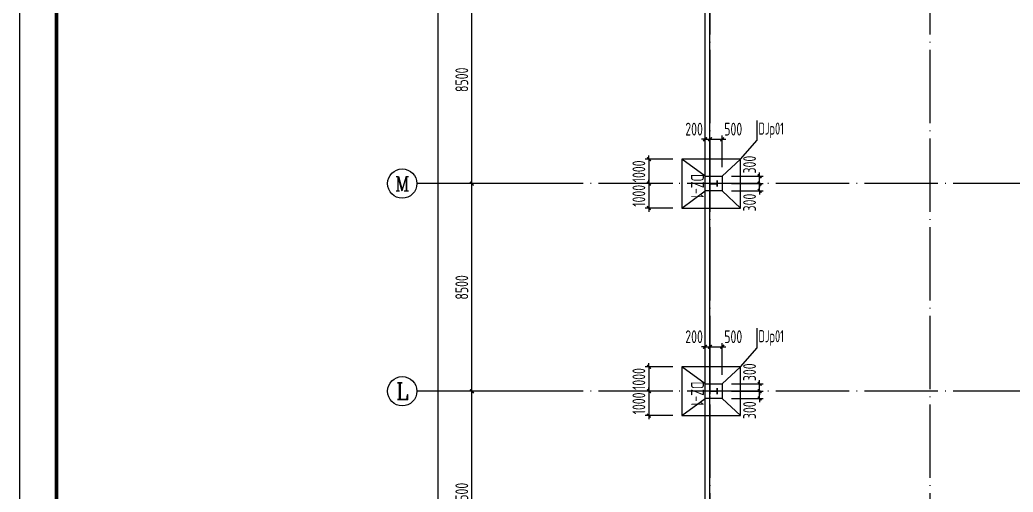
# Model space of a CAD drawing. Extents: x 753177 to 2169292, y -530934 to -273477.
# Drawn here: x 952536 to 993206, y -405508 to -386173 of the extents above; entities that cross this region are included whole.
import ezdxf
from ezdxf.enums import TextEntityAlignment as Align

# ---------------------------------------------------------------- set-up
doc = ezdxf.new("R2010")
doc.units = 0
doc.header["$LTSCALE"] = 1500
doc.header["$MEASUREMENT"] = 0
doc.linetypes.add('DOTE', pattern=[2.42, 2, -0.2, 0.02, -0.2])
doc.layers.get('Defpoints').update_dxf_attribs({"color": 252})
for name, color, linetype in [('00-tk', 151, 'Continuous'), ('AXIS', 3, 'Continuous'), ('AXIS_TEXT', 7, 'Continuous'), ('BASE', 7, 'Continuous'), ('BASE_DIM', 3, 'Continuous'), ('BASE_NUM', 7, 'Continuous'), ('DIM', 3, 'Continuous'), ('M_Prof', 2, 'Continuous'), ('TEXT', 7, 'Continuous'), ('梁__实线', 140, 'Continuous')]:
    doc.layers.add(name, color=color, linetype=linetype)
doc.layers.add('TK', color=252, linetype='Continuous', lineweight=13)
doc.styles.add('_TCH_AXIS', font='COMPLEX', dxfattribs={"bigfont": 'GBCBIG'})
doc.styles.add('COMPLEX', font='COMPLEX')
doc.styles.add('H360', font='Tssdeng.shx', dxfattribs={"width": 0.65, "height": 360, "bigfont": 'tssdchn.shx'})
doc.styles.add('TSSD_Dimension', font='Tssdeng.shx', dxfattribs={"width": 0.7, "bigfont": 'hztxt.shx'})
doc.styles.add('TSSD_Label', font='Tssdeng.shx', dxfattribs={"width": 0.7, "bigfont": 'hztxt.shx'})
doc.dimstyles.new('TSSD_150_150', dxfattribs={"dimtxt": 525, "dimasz": 150, "dimexe": 150, "dimexo": 375, "dimgap": 150, "dimtad": 1, "dimdec": 0, "dimzin": 0, "dimdsep": 46, "dimtxsty": 'TSSD_Dimension', "dimblk": 'ARCHTICK', "dimblk1": 'ARCHTICK', "dimblk2": 'ARCHTICK', "dimcen": 0, "dimdle": 150, "dimclrt": 7, "dimadec": 0, "dimazin": 0, "dimtfac": 1, "dimtdec": 0, "dimtix": 1, "dimtmove": 2, "dimatfit": 3, "dimfxl": 0, "dimtolj": 1, "dimtzin": 0, "dimarcsym": 0})

# ---------------------------------------------------------------- blocks, each defined once
blk = doc.blocks.new('A$C16496DF1')
at = {"layer": '00-tk'}
blk.add_line((176850, 1500), (3750, 1500), dxfattribs=at)
at = {"layer": '00-tk', "linetype": 'Continuous'}
blk.add_line((178350, 0), (0, 0), dxfattribs=at)
at = {"layer": '00-tk', "const_width": 150}
blk.add_lwpolyline([(3750, 124650), (176850, 124650), (176850, 1500), (3750, 1500)], close=True, dxfattribs=at)
blk = doc.blocks.new('_ArchTick')
at = {"color": 0, "linetype": 'ByBlock', "const_width": 0.4}
blk.add_lwpolyline([(-0.5, -0.5), (0.5, 0.5)], dxfattribs=at)
blk = doc.blocks.new('*D61')
at = {"layer": 'AXIS', "color": 0, "lineweight": -2, "transparency": 16777216}
for p, q in [((587000, 143370), (583475, 143370)), ((583625, 134720), (583625, 143520)), ((587000, 134870), (583475, 134870))]:
    blk.add_line(p, q, dxfattribs=at)
at = {"layer": 'Defpoints', "color": 0, "transparency": 16777216}
for p in [(583625, 143370), (587375, 143370), (587375, 134870)]:
    blk.add_point(p, dxfattribs=at)
at = {"layer": 'AXIS', "color": 0, "lineweight": -2, "transparency": 16777216, "xscale": 150, "yscale": 150, "zscale": 150}
for p, rotation in [((583625, 143370), 90), ((583625, 134870), 270)]:
    blk.add_blockref('_ArchTick', p, dxfattribs=dict(at, rotation=rotation))
at = {"layer": 'AXIS', "color": 7, "transparency": 16777216, "insert": (583213, 139120), "char_height": 525, "attachment_point": 5, "rotation": 90, "style": 'TSSD_Dimension'}
blk.add_mtext('\\A1;8500', dxfattribs=at)
blk = doc.blocks.new('*D62')
at = {"layer": 'AXIS', "color": 0, "lineweight": -2, "transparency": 16777216}
for p, q in [((587000, 151870), (583475, 151870)), ((583625, 143220), (583625, 152020)), ((587000, 143370), (583475, 143370))]:
    blk.add_line(p, q, dxfattribs=at)
at = {"layer": 'Defpoints', "color": 0, "transparency": 16777216}
for p in [(583625, 151870), (587375, 151870), (587375, 143370)]:
    blk.add_point(p, dxfattribs=at)
at = {"layer": 'AXIS', "color": 0, "lineweight": -2, "transparency": 16777216, "xscale": 150, "yscale": 150, "zscale": 150}
for p, rotation in [((583625, 151870), 90), ((583625, 143370), 270)]:
    blk.add_blockref('_ArchTick', p, dxfattribs=dict(at, rotation=rotation))
at = {"layer": 'AXIS', "color": 7, "transparency": 16777216, "insert": (583213, 147620), "char_height": 525, "attachment_point": 5, "rotation": 90, "style": 'TSSD_Dimension'}
blk.add_mtext('\\A1;8500', dxfattribs=at)
blk = doc.blocks.new('*D63')
at = {"layer": 'AXIS', "color": 0, "lineweight": -2, "transparency": 16777216}
for p, q in [((587000, 160370), (583475, 160370)), ((583625, 151720), (583625, 160520)), ((587000, 151870), (583475, 151870))]:
    blk.add_line(p, q, dxfattribs=at)
at = {"layer": 'Defpoints', "color": 0, "transparency": 16777216}
for p in [(583625, 160370), (587375, 160370), (587375, 151870)]:
    blk.add_point(p, dxfattribs=at)
at = {"layer": 'AXIS', "color": 0, "lineweight": -2, "transparency": 16777216, "xscale": 150, "yscale": 150, "zscale": 150}
for p, rotation in [((583625, 160370), 90), ((583625, 151870), 270)]:
    blk.add_blockref('_ArchTick', p, dxfattribs=dict(at, rotation=rotation))
at = {"layer": 'AXIS', "color": 7, "transparency": 16777216, "insert": (583213, 156120), "char_height": 525, "attachment_point": 5, "rotation": 90, "style": 'TSSD_Dimension'}
blk.add_mtext('\\A1;8500', dxfattribs=at)
blk = doc.blocks.new('_AXISO')
blk.add_circle((0, 0), 0.5)
at = {"layer": 'AXIS_TEXT', "style": 'COMPLEX', "width": 1.041667}
blk.add_attdef('A', text='', height=0.56, dxfattribs=at).set_placement((-0.25, -0.28), (0.25, -0.28), align=Align.FIT)
blk = doc.blocks.new('*D66')
at = {"layer": 'Defpoints', "color": 0, "transparency": 16777216}
for p in [(582250, 168870), (588523, 168870), (588523, 58370)]:
    blk.add_point(p, dxfattribs=at)
at = {"layer": 'DIM', "color": 0, "lineweight": -2, "transparency": 16777216}
for p, q in [((588148, 168870), (582100, 168870)), ((582250, 58220), (582250, 169020)), ((588148, 58370), (582100, 58370))]:
    blk.add_line(p, q, dxfattribs=at)
at = {"layer": 'DIM', "color": 0, "lineweight": -2, "transparency": 16777216, "xscale": 150, "yscale": 150, "zscale": 150}
for p, rotation in [((582250, 168870), 90), ((582250, 58370), 270)]:
    blk.add_blockref('_ArchTick', p, dxfattribs=dict(at, rotation=rotation))
at = {"layer": 'DIM', "color": 7, "transparency": 16777216, "insert": (581838, 113620), "char_height": 525, "attachment_point": 5, "rotation": 90, "style": 'TSSD_Dimension'}
blk.add_mtext('\\A1;110500', dxfattribs=at)
blk = doc.blocks.new('A$C01EB0BB3')
at = {"layer": 'M_Prof'}
for points in [[(300, 93375), (300, 93625), (288, 93625), (288, 93504), (12, 93504), (12, 93625), (0, 93625), (0, 93375), (12, 93375), (12, 93496), (288, 93496), (288, 93375)], [(300, 84875), (300, 85125), (288, 85125), (288, 85004), (12, 85004), (12, 85125), (0, 85125), (0, 84875), (12, 84875), (12, 84996), (288, 84996), (288, 84875)]]:
    blk.add_lwpolyline(points, close=True, dxfattribs=at)
blk = doc.blocks.new('*D122')
at = {"layer": 'BASE_DIM', "color": 0, "lineweight": -2, "transparency": 16777216}
for p, q in [((979268, -391876), (978143, -391876)), ((978293, -391876), (978293, -391726)), ((978293, -391876), (978293, -392876)), ((979268, -392876), (978143, -392876)), ((978293, -392876), (978293, -393026))]:
    blk.add_line(p, q, dxfattribs=at)
at = {"layer": 'Defpoints', "color": 0, "transparency": 16777216}
for p in [(979643, -391876), (978293, -392876), (979643, -392876)]:
    blk.add_point(p, dxfattribs=at)
at = {"layer": 'BASE_DIM', "color": 0, "lineweight": -2, "transparency": 16777216, "xscale": 150, "yscale": 150, "zscale": 150}
for p, rotation in [((978293, -391876), 270), ((978293, -392876), 90)]:
    blk.add_blockref('_ArchTick', p, dxfattribs=dict(at, rotation=rotation))
at = {"layer": 'BASE_DIM', "color": 7, "transparency": 16777216, "insert": (977881, -392376), "char_height": 525, "attachment_point": 5, "rotation": 90, "style": 'TSSD_Dimension'}
blk.add_mtext('\\A1;1000', dxfattribs=at)
blk = doc.blocks.new('*D123')
at = {"layer": 'BASE_DIM', "color": 0, "lineweight": -2, "transparency": 16777216}
for p, q in [((978293, -392876), (978293, -392726)), ((979268, -392876), (978143, -392876)), ((978293, -392876), (978293, -393876)), ((979268, -393876), (978143, -393876)), ((978293, -393876), (978293, -394026))]:
    blk.add_line(p, q, dxfattribs=at)
at = {"layer": 'Defpoints', "color": 0, "transparency": 16777216}
for p in [(979643, -392876), (978293, -393876), (979643, -393876)]:
    blk.add_point(p, dxfattribs=at)
at = {"layer": 'BASE_DIM', "color": 0, "lineweight": -2, "transparency": 16777216, "xscale": 150, "yscale": 150, "zscale": 150}
for p, rotation in [((978293, -392876), 270), ((978293, -393876), 90)]:
    blk.add_blockref('_ArchTick', p, dxfattribs=dict(at, rotation=rotation))
at = {"layer": 'BASE_DIM', "color": 7, "transparency": 16777216, "insert": (977881, -393376), "char_height": 525, "attachment_point": 5, "rotation": 90, "style": 'TSSD_Dimension'}
blk.add_mtext('\\A1;1000', dxfattribs=at)
blk = doc.blocks.new('*D124')
at = {"layer": 'Defpoints', "color": 0, "transparency": 16777216}
for p in [(980793, -391059), (980593, -392576), (980793, -392576)]:
    blk.add_point(p, dxfattribs=at)
at = {"layer": 'DIM', "color": 0, "lineweight": -2, "transparency": 16777216}
for p, q in [((980593, -391059), (980443, -391059)), ((980593, -392201), (980593, -390909)), ((980593, -391059), (980793, -391059)), ((980793, -392201), (980793, -390909)), ((980793, -391059), (980943, -391059))]:
    blk.add_line(p, q, dxfattribs=at)
at = {"layer": 'DIM', "color": 0, "lineweight": -2, "transparency": 16777216, "xscale": 150, "yscale": 150, "zscale": 150}
blk.add_blockref('_ArchTick', (980593, -391059), dxfattribs=at)
at = {"layer": 'DIM', "color": 0, "lineweight": -2, "transparency": 16777216, "xscale": 150, "yscale": 150, "zscale": 150, "rotation": 180}
blk.add_blockref('_ArchTick', (980793, -391059), dxfattribs=at)
at = {"layer": 'DIM', "color": 7, "transparency": 16777216, "insert": (980142, -390646), "char_height": 525, "attachment_point": 5, "style": 'TSSD_Dimension'}
blk.add_mtext('\\A1;200', dxfattribs=at)
blk = doc.blocks.new('*D125')
at = {"layer": 'Defpoints', "color": 0, "transparency": 16777216}
for p in [(981293, -391059), (980793, -392576), (981293, -392576)]:
    blk.add_point(p, dxfattribs=at)
at = {"layer": 'DIM', "color": 0, "lineweight": -2, "transparency": 16777216}
for p, q in [((980643, -391059), (981443, -391059)), ((980793, -392201), (980793, -390909)), ((981293, -392201), (981293, -390909))]:
    blk.add_line(p, q, dxfattribs=at)
at = {"layer": 'DIM', "color": 0, "lineweight": -2, "transparency": 16777216, "xscale": 150, "yscale": 150, "zscale": 150, "rotation": 180}
blk.add_blockref('_ArchTick', (980793, -391059), dxfattribs=at)
at = {"layer": 'DIM', "color": 0, "lineweight": -2, "transparency": 16777216, "xscale": 150, "yscale": 150, "zscale": 150}
blk.add_blockref('_ArchTick', (981293, -391059), dxfattribs=at)
at = {"layer": 'DIM', "color": 7, "transparency": 16777216, "insert": (981745, -390646), "char_height": 525, "attachment_point": 5, "style": 'TSSD_Dimension'}
blk.add_mtext('\\A1;500', dxfattribs=at)
blk = doc.blocks.new('*D126')
at = {"layer": 'Defpoints', "color": 0, "transparency": 16777216}
for p in [(981293, -392876), (981293, -393176), (982826, -392876)]:
    blk.add_point(p, dxfattribs=at)
at = {"layer": 'DIM', "color": 0, "lineweight": -2, "transparency": 16777216}
for p, q in [((982826, -392876), (982826, -392726)), ((981668, -392876), (982976, -392876)), ((981668, -393176), (982976, -393176)), ((982826, -393176), (982826, -392876)), ((982826, -393176), (982826, -393326))]:
    blk.add_line(p, q, dxfattribs=at)
at = {"layer": 'DIM', "color": 0, "lineweight": -2, "transparency": 16777216, "xscale": 150, "yscale": 150, "zscale": 150}
for p, rotation in [((982826, -392876), 270), ((982826, -393176), 90)]:
    blk.add_blockref('_ArchTick', p, dxfattribs=dict(at, rotation=rotation))
at = {"layer": 'DIM', "color": 7, "transparency": 16777216, "insert": (982414, -393653), "char_height": 525, "attachment_point": 5, "rotation": 90, "style": 'TSSD_Dimension'}
blk.add_mtext('\\A1;300', dxfattribs=at)
blk = doc.blocks.new('*D127')
at = {"layer": 'Defpoints', "color": 0, "transparency": 16777216}
for p in [(981293, -392576), (982826, -392576), (981293, -392876)]:
    blk.add_point(p, dxfattribs=at)
at = {"layer": 'DIM', "color": 0, "lineweight": -2, "transparency": 16777216}
for p, q in [((982826, -392576), (982826, -392426)), ((981668, -392576), (982976, -392576)), ((982826, -392876), (982826, -392576)), ((981668, -392876), (982976, -392876)), ((982826, -392876), (982826, -393026))]:
    blk.add_line(p, q, dxfattribs=at)
at = {"layer": 'DIM', "color": 0, "lineweight": -2, "transparency": 16777216, "xscale": 150, "yscale": 150, "zscale": 150}
for p, rotation in [((982826, -392576), 270), ((982826, -392876), 90)]:
    blk.add_blockref('_ArchTick', p, dxfattribs=dict(at, rotation=rotation))
at = {"layer": 'DIM', "color": 7, "transparency": 16777216, "insert": (982414, -392099), "char_height": 525, "attachment_point": 5, "rotation": 90, "style": 'TSSD_Dimension'}
blk.add_mtext('\\A1;300', dxfattribs=at)
blk = doc.blocks.new('*D134')
at = {"layer": 'BASE_DIM', "color": 0, "lineweight": -2, "transparency": 16777216}
for p, q in [((979268, -400376), (978143, -400376)), ((978293, -400376), (978293, -400226)), ((978293, -400376), (978293, -401376)), ((979268, -401376), (978143, -401376)), ((978293, -401376), (978293, -401526))]:
    blk.add_line(p, q, dxfattribs=at)
at = {"layer": 'Defpoints', "color": 0, "transparency": 16777216}
for p in [(979643, -400376), (978293, -401376), (979643, -401376)]:
    blk.add_point(p, dxfattribs=at)
at = {"layer": 'BASE_DIM', "color": 0, "lineweight": -2, "transparency": 16777216, "xscale": 150, "yscale": 150, "zscale": 150}
for p, rotation in [((978293, -400376), 270), ((978293, -401376), 90)]:
    blk.add_blockref('_ArchTick', p, dxfattribs=dict(at, rotation=rotation))
at = {"layer": 'BASE_DIM', "color": 7, "transparency": 16777216, "insert": (977881, -400876), "char_height": 525, "attachment_point": 5, "rotation": 90, "style": 'TSSD_Dimension'}
blk.add_mtext('\\A1;1000', dxfattribs=at)
blk = doc.blocks.new('*D135')
at = {"layer": 'BASE_DIM', "color": 0, "lineweight": -2, "transparency": 16777216}
for p, q in [((979268, -401376), (978143, -401376)), ((978293, -401376), (978293, -401226)), ((978293, -401376), (978293, -402376)), ((979268, -402376), (978143, -402376)), ((978293, -402376), (978293, -402526))]:
    blk.add_line(p, q, dxfattribs=at)
at = {"layer": 'Defpoints', "color": 0, "transparency": 16777216}
for p in [(979643, -401376), (978293, -402376), (979643, -402376)]:
    blk.add_point(p, dxfattribs=at)
at = {"layer": 'BASE_DIM', "color": 0, "lineweight": -2, "transparency": 16777216, "xscale": 150, "yscale": 150, "zscale": 150}
for p, rotation in [((978293, -401376), 270), ((978293, -402376), 90)]:
    blk.add_blockref('_ArchTick', p, dxfattribs=dict(at, rotation=rotation))
at = {"layer": 'BASE_DIM', "color": 7, "transparency": 16777216, "insert": (977881, -401876), "char_height": 525, "attachment_point": 5, "rotation": 90, "style": 'TSSD_Dimension'}
blk.add_mtext('\\A1;1000', dxfattribs=at)
blk = doc.blocks.new('*D136')
at = {"layer": 'Defpoints', "color": 0, "transparency": 16777216}
for p in [(980793, -399559), (980593, -401076), (980793, -401076)]:
    blk.add_point(p, dxfattribs=at)
at = {"layer": 'DIM', "color": 0, "lineweight": -2, "transparency": 16777216}
for p, q in [((980593, -399559), (980443, -399559)), ((980593, -400701), (980593, -399409)), ((980593, -399559), (980793, -399559)), ((980793, -400701), (980793, -399409)), ((980793, -399559), (980943, -399559))]:
    blk.add_line(p, q, dxfattribs=at)
at = {"layer": 'DIM', "color": 0, "lineweight": -2, "transparency": 16777216, "xscale": 150, "yscale": 150, "zscale": 150}
blk.add_blockref('_ArchTick', (980593, -399559), dxfattribs=at)
at = {"layer": 'DIM', "color": 0, "lineweight": -2, "transparency": 16777216, "xscale": 150, "yscale": 150, "zscale": 150, "rotation": 180}
blk.add_blockref('_ArchTick', (980793, -399559), dxfattribs=at)
at = {"layer": 'DIM', "color": 7, "transparency": 16777216, "insert": (980142, -399146), "char_height": 525, "attachment_point": 5, "style": 'TSSD_Dimension'}
blk.add_mtext('\\A1;200', dxfattribs=at)
blk = doc.blocks.new('*D137')
at = {"layer": 'Defpoints', "color": 0, "transparency": 16777216}
for p in [(981293, -399559), (980793, -401076), (981293, -401076)]:
    blk.add_point(p, dxfattribs=at)
at = {"layer": 'DIM', "color": 0, "lineweight": -2, "transparency": 16777216}
for p, q in [((980643, -399559), (981443, -399559)), ((980793, -400701), (980793, -399409)), ((981293, -400701), (981293, -399409))]:
    blk.add_line(p, q, dxfattribs=at)
at = {"layer": 'DIM', "color": 0, "lineweight": -2, "transparency": 16777216, "xscale": 150, "yscale": 150, "zscale": 150, "rotation": 180}
blk.add_blockref('_ArchTick', (980793, -399559), dxfattribs=at)
at = {"layer": 'DIM', "color": 0, "lineweight": -2, "transparency": 16777216, "xscale": 150, "yscale": 150, "zscale": 150}
blk.add_blockref('_ArchTick', (981293, -399559), dxfattribs=at)
at = {"layer": 'DIM', "color": 7, "transparency": 16777216, "insert": (981745, -399146), "char_height": 525, "attachment_point": 5, "style": 'TSSD_Dimension'}
blk.add_mtext('\\A1;500', dxfattribs=at)
blk = doc.blocks.new('*D138')
at = {"layer": 'Defpoints', "color": 0, "transparency": 16777216}
for p in [(981293, -401376), (982826, -401376), (981293, -401676)]:
    blk.add_point(p, dxfattribs=at)
at = {"layer": 'DIM', "color": 0, "lineweight": -2, "transparency": 16777216}
for p, q in [((981668, -401376), (982976, -401376)), ((982826, -401376), (982826, -401226)), ((982826, -401676), (982826, -401376)), ((981668, -401676), (982976, -401676)), ((982826, -401676), (982826, -401826))]:
    blk.add_line(p, q, dxfattribs=at)
at = {"layer": 'DIM', "color": 0, "lineweight": -2, "transparency": 16777216, "xscale": 150, "yscale": 150, "zscale": 150}
for p, rotation in [((982826, -401376), 270), ((982826, -401676), 90)]:
    blk.add_blockref('_ArchTick', p, dxfattribs=dict(at, rotation=rotation))
at = {"layer": 'DIM', "color": 7, "transparency": 16777216, "insert": (982414, -402153), "char_height": 525, "attachment_point": 5, "rotation": 90, "style": 'TSSD_Dimension'}
blk.add_mtext('\\A1;300', dxfattribs=at)
blk = doc.blocks.new('*D139')
at = {"layer": 'Defpoints', "color": 0, "transparency": 16777216}
for p in [(981293, -401076), (981293, -401376), (982826, -401076)]:
    blk.add_point(p, dxfattribs=at)
at = {"layer": 'DIM', "color": 0, "lineweight": -2, "transparency": 16777216}
for p, q in [((982826, -401076), (982826, -400926)), ((981668, -401076), (982976, -401076)), ((981668, -401376), (982976, -401376)), ((982826, -401376), (982826, -401076)), ((982826, -401376), (982826, -401526))]:
    blk.add_line(p, q, dxfattribs=at)
at = {"layer": 'DIM', "color": 0, "lineweight": -2, "transparency": 16777216, "xscale": 150, "yscale": 150, "zscale": 150}
for p, rotation in [((982826, -401076), 270), ((982826, -401376), 90)]:
    blk.add_blockref('_ArchTick', p, dxfattribs=dict(at, rotation=rotation))
at = {"layer": 'DIM', "color": 7, "transparency": 16777216, "insert": (982414, -400599), "char_height": 525, "attachment_point": 5, "rotation": 90, "style": 'TSSD_Dimension'}
blk.add_mtext('\\A1;300', dxfattribs=at)
blk = doc.blocks.new('A$C72AE6952')
at = {"layer": 'AXIS', "color": 252, "linetype": 'DOTE'}
for p, q in [((0, 113500), (0, -3000)), ((9000, 113500), (9000, -3000)), ((42000, 93500), (-6000, 93500)), ((42000, 85000), (-6000, 85000))]:
    blk.add_line(p, q, dxfattribs=at)
at = {"layer": 'AXIS'}
for p, q in [((-6000, 93500), (-12000, 93500)), ((-6000, 85000), (-12000, 85000))]:
    blk.add_line(p, q, dxfattribs=at)
ref = blk.add_blockref('_AXISO', (-12600, 93500), dxfattribs=dict(at, xscale=1200, yscale=1200, zscale=1200))
ref.add_attrib('A', 'M', dxfattribs={"layer": 'AXIS_TEXT', "height": 594, "style": '_TCH_AXIS'}).set_placement((-12897, 93203), (-12303, 93203), align=Align.FIT)
ref = blk.add_blockref('_AXISO', (-12600, 85000), dxfattribs=dict(at, xscale=1200, yscale=1200, zscale=1200))
ref.add_attrib('A', 'L', dxfattribs={"layer": 'AXIS_TEXT', "height": 683.5, "style": '_TCH_AXIS'}).set_placement((-12844.1, 84658.2), (-12355.9, 84658.2), align=Align.FIT)
for p1, p2, picture, middle in [((-6000, 93500), (-6000, 102000), '*D63', (-10162.5, 97750)), ((-6000, 85000), (-6000, 93500), '*D62', (-10162.5, 89250)), ((-6000, 76500), (-6000, 85000), '*D61', (-10162.5, 80750))]:
    dim = blk.add_aligned_dim(p1=p1, p2=p2, distance=3750, dimstyle='TSSD_150_150', dxfattribs=at)
    dim.commit()
    dim.dimension.update_dxf_attribs({"geometry": picture, "text_midpoint": middle, "insert": (-593375.3, -58370.2)})
at = {"layer": 'DIM'}
dim = blk.add_linear_dim(base=(-11125.3, 110500), p1=(-4852.4, 0), p2=(-4852.4, 110500), angle=90, dimstyle='TSSD_150_150', dxfattribs=at)
dim.commit()
dim.dimension.update_dxf_attribs({"geometry": '*D66', "text_midpoint": (-11537.8, 55250), "insert": (-593375.3, -58370.2)})

msp = doc.modelspace()

# ---------------------------------------------------------------- linework, layer by layer
at = {"linetype": 'ByBlock'}
for p, q in [((982728.7, -391097.8), (982728.7, -390293.7)), ((982043.2, -391876.1), (982728.7, -391097.8)), ((982728.7, -399597.8), (982728.7, -398793.7)), ((982043.2, -400376.1), (982728.7, -399597.8))]:
    msp.add_line(p, q, dxfattribs=at)
at = {"layer": 'BASE'}
for p, q in [((980593.2, -392576.1), (979643.2, -391876.1)), ((981293.2, -392576.1), (982043.2, -391876.1)), ((979643.2, -393876.1), (980593.2, -393176.1)), ((981293.2, -393176.1), (982043.2, -393876.1)), ((980593.2, -401076.1), (979643.2, -400376.1)), ((981293.2, -401076.1), (982043.2, -400376.1)), ((979643.2, -402376.1), (980593.2, -401676.1)), ((981293.2, -401676.1), (982043.2, -402376.1))]:
    msp.add_line(p, q, dxfattribs=at)
for points in [[(982043.2, -393876.1), (982043.2, -391876.1), (979643.2, -391876.1), (979643.2, -393876.1)], [(981293.2, -392576.1), (981293.2, -393176.1), (980593.2, -393176.1), (980593.2, -392576.1)], [(982043.2, -402376.1), (982043.2, -400376.1), (979643.2, -400376.1), (979643.2, -402376.1)], [(981293.2, -401076.1), (981293.2, -401676.1), (980593.2, -401676.1), (980593.2, -401076.1)]]:
    msp.add_lwpolyline(points, close=True, dxfattribs=at)
at = {"layer": 'DIM', "color": 0, "ltscale": 100}
for p, q in [((982728.7, -391097.8), (982728.7, -390293.7)), ((982728.7, -399597.8), (982728.7, -398793.7))]:
    msp.add_line(p, q, dxfattribs=at)
at = {"layer": '梁__实线'}
for points in [[(980593.2, -375676.1), (1016993.2, -375676.1), (1016993.2, -486576.1), (980593.2, -486576.1)], [(980793.2, -375876.1), (1016793.2, -375876.1), (1016793.2, -486376.1), (980793.2, -486376.1)]]:
    msp.add_lwpolyline(points, close=True, dxfattribs=at)

# ---------------------------------------------------------------- block references
for name in ['A$C72AE6952', 'A$C01EB0BB3']:
    msp.add_blockref(name, (980793.2, -486376.1))
at = {"layer": 'TK', "color": 2, "linetype": 'ByBlock', "rotation": 270}
msp.add_blockref('A$C16496DF1', (952536, -351876.7), dxfattribs=at)

# ---------------------------------------------------------------- texts
at = {"layer": 'BASE_NUM', "style": 'TSSD_Label', "width": 0.7}
for p in [(980017.3, -392485.4), (980017.3, -400985.4)]:
    msp.add_text('DZ-1', height=525, rotation=270, dxfattribs=at).set_placement(p)
at = {"layer": 'TEXT', "style": 'H360', "width": 0.65}
for p in [(982778.4, -390870.2), (982778.4, -399370.2)]:
    msp.add_text('DJp01', height=495, dxfattribs=at).set_placement(p)

# ---------------------------------------------------------------- dimensions: what is measured, and where the dimension line sits
at = {"layer": 'BASE_DIM'}
for p1, p2, picture, middle in [((979643.2, -391876.1), (979643.2, -392876.1), '*D122', (977880.7, -392376.1)), ((979643.2, -392876.1), (979643.2, -393876.1), '*D123', (977880.7, -393376.1)), ((979643.2, -400376.1), (979643.2, -401376.1), '*D134', (977880.7, -400876.1)), ((979643.2, -401376.1), (979643.2, -402376.1), '*D135', (977880.7, -401876.1))]:
    dim = msp.add_aligned_dim(p1=p1, p2=p2, distance=-1350, dimstyle='TSSD_150_150', dxfattribs=at)
    dim.commit()
    dim.dimension.update_dxf_attribs({"geometry": picture, "text_midpoint": middle})
at = {"layer": 'DIM'}
for base, p1, p2, picture, middle in [((980793.2, -391058.9), (980593.2, -392576.1), (980793.2, -392576.1), '*D124', (980141.6, -390646.4)), ((981293.2, -391058.9), (980793.2, -392576.1), (981293.2, -392576.1), '*D125', (981744.8, -390646.4)), ((980793.2, -399558.9), (980593.2, -401076.1), (980793.2, -401076.1), '*D136', (980141.6, -399146.4)), ((981293.2, -399558.9), (980793.2, -401076.1), (981293.2, -401076.1), '*D137', (981744.8, -399146.4))]:
    dim = msp.add_linear_dim(base=base, p1=p1, p2=p2, dimstyle='TSSD_150_150', dxfattribs=at)
    dim.commit()
    dim.dimension.update_dxf_attribs({"geometry": picture, "text_midpoint": middle, "dimtype": 160})
for base, p1, p2, picture, middle in [((982826.3, -392576.1), (981293.2, -392876.1), (981293.2, -392576.1), '*D127', (982413.8, -392099.4)), ((982826.3, -392876.1), (981293.2, -393176.1), (981293.2, -392876.1), '*D126', (982413.8, -393652.7)), ((982826.3, -401076.1), (981293.2, -401376.1), (981293.2, -401076.1), '*D139', (982413.8, -400599.4)), ((982826.3, -401376.1), (981293.2, -401676.1), (981293.2, -401376.1), '*D138', (982413.8, -402152.7))]:
    dim = msp.add_linear_dim(base=base, p1=p1, p2=p2, angle=90, dimstyle='TSSD_150_150', dxfattribs=at)
    dim.commit()
    dim.dimension.update_dxf_attribs({"geometry": picture, "text_midpoint": middle, "dimtype": 160})

doc.saveas('drawing.dxf')
